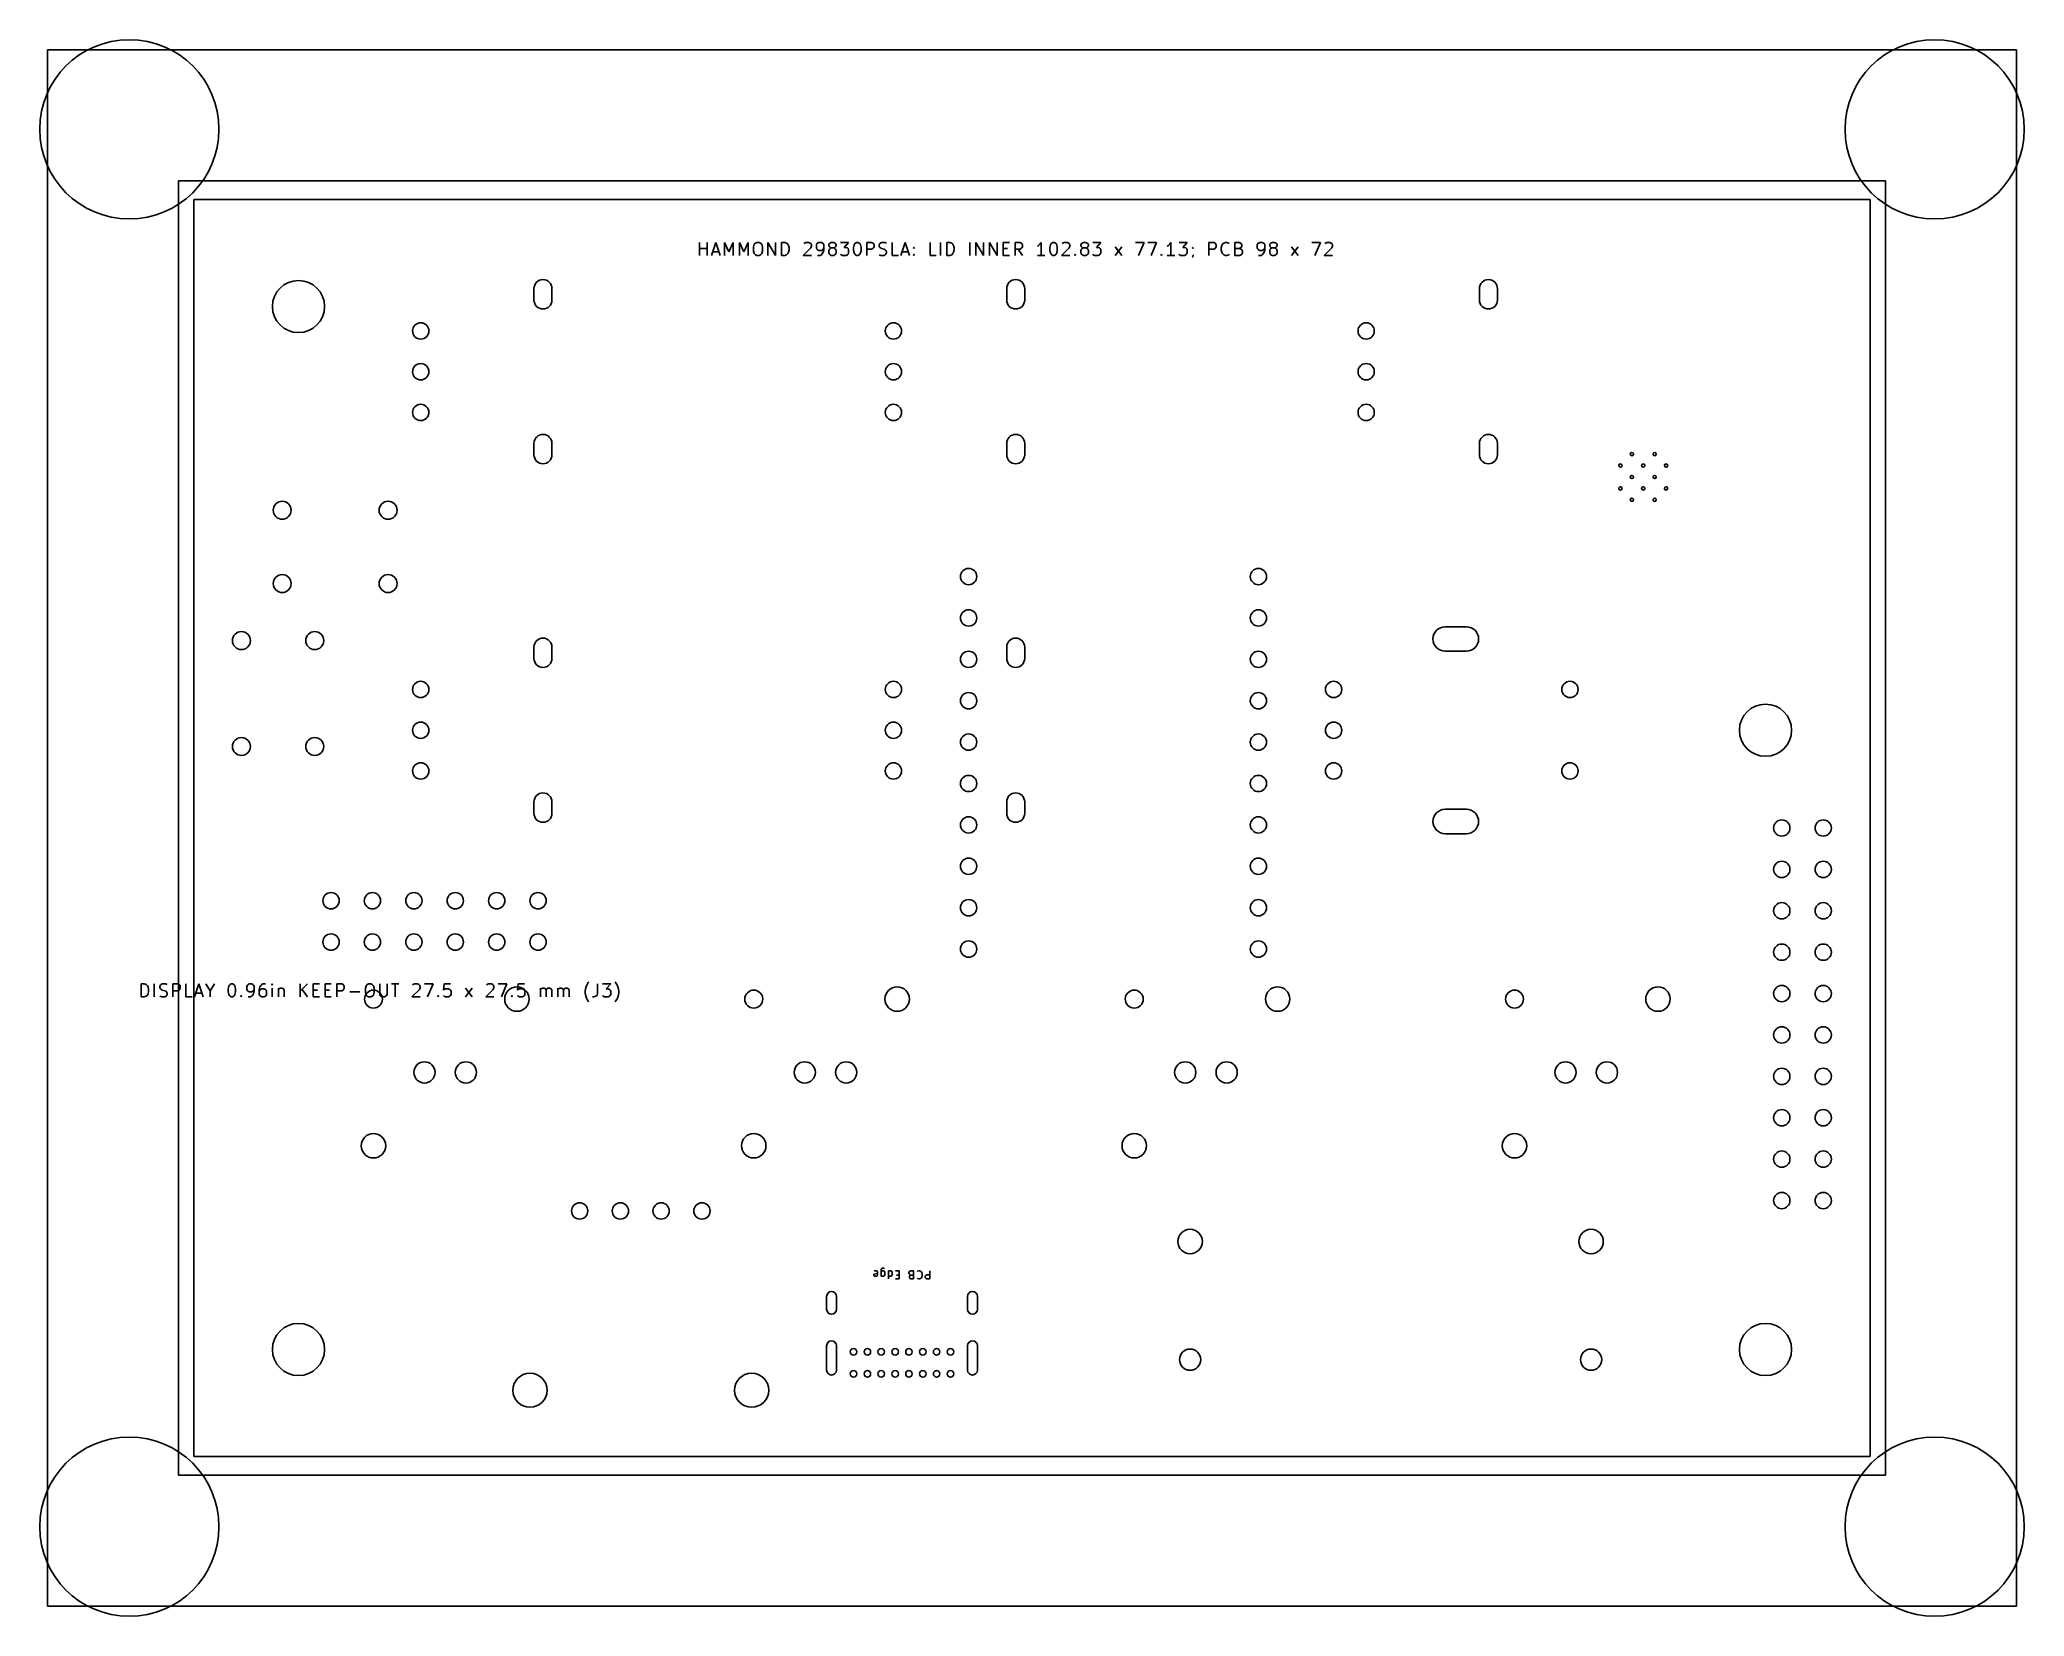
# Model space of a CAD drawing. Header units: inches. Extents: x -0.43 to 4.37, y -3.36 to 0.45.
import ezdxf

# ---------------------------------------------------------------- set-up
doc = ezdxf.new("R2010")
doc.units = ezdxf.units.IN
doc.header["$MEASUREMENT"] = 0
doc.layers.add('User.Drawings', color=9, linetype='CONTINUOUS', true_color=0xc2c2c2)

msp = doc.modelspace()

# ---------------------------------------------------------------- linework, layer by layer
at = {"layer": 'User.Drawings', "linetype": 'CONTINUOUS'}
for p, q in [((-0.4094, 0.4232), (4.3465, 0.4232)), ((-0.4094, -3.3366), (-0.4094, 0.4232)), ((4.3465, 0.4232), (4.3465, -3.3366)), ((-0.0927, 0.1065), (4.0297, 0.1065)), ((-0.0927, -3.0199), (-0.0927, 0.1065)), ((4.0297, 0.1065), (4.0297, -3.0199)), ((-0.0557, 0.0616), (3.9927, 0.0616)), ((-0.0557, -2.975), (-0.0557, 0.0616)), ((3.9927, 0.0616), (3.9927, -2.975)), ((1.1657, -0.0734), (1.1657, -0.0419)), ((1.1837, -0.0734), (1.1837, -0.0419)), ((1.1942, -0.0734), (1.2047, -0.0419)), ((1.2047, -0.0419), (1.2152, -0.0734)), ((1.2257, -0.0734), (1.2257, -0.0419)), ((1.2257, -0.0419), (1.2362, -0.0644)), ((1.2362, -0.0644), (1.2467, -0.0419)), ((1.2467, -0.0419), (1.2467, -0.0734)), ((1.2617, -0.0734), (1.2617, -0.0419)), ((1.2617, -0.0419), (1.2722, -0.0644)), ((1.2722, -0.0644), (1.2827, -0.0419)), ((1.2827, -0.0419), (1.2827, -0.0734)), ((1.2962, -0.0524), (1.2977, -0.0464)), ((1.2977, -0.0464), (1.3007, -0.0434)), ((1.3007, -0.0434), (1.3037, -0.0419)), ((1.3037, -0.0419), (1.3097, -0.0419)), ((1.3097, -0.0419), (1.3127, -0.0434)), ((1.3127, -0.0434), (1.3157, -0.0464)), ((1.3157, -0.0464), (1.3172, -0.0524)), ((1.3307, -0.0734), (1.3307, -0.0419)), ((1.3307, -0.0419), (1.3487, -0.0734)), ((1.3487, -0.0734), (1.3487, -0.0419)), ((1.3637, -0.0734), (1.3637, -0.0419)), ((1.3637, -0.0419), (1.3712, -0.0419)), ((1.3712, -0.0419), (1.3757, -0.0434)), ((1.3757, -0.0434), (1.3787, -0.0464)), ((1.3787, -0.0464), (1.3802, -0.0494)), ((1.4177, -0.0449), (1.4192, -0.0434)), ((1.4192, -0.0434), (1.4222, -0.0419)), ((1.4222, -0.0419), (1.4297, -0.0419)), ((1.4297, -0.0419), (1.4327, -0.0434)), ((1.4327, -0.0434), (1.4342, -0.0449)), ((1.4342, -0.0449), (1.4357, -0.0479)), ((1.4357, -0.0479), (1.4357, -0.0509)), ((1.4492, -0.0449), (1.4477, -0.0479)), ((1.4477, -0.0479), (1.4477, -0.0554)), ((1.4507, -0.0434), (1.4492, -0.0449)), ((1.4537, -0.0419), (1.4507, -0.0434)), ((1.4597, -0.0419), (1.4537, -0.0419)), ((1.4627, -0.0434), (1.4597, -0.0419)), ((1.4642, -0.0449), (1.4627, -0.0434)), ((1.4657, -0.0479), (1.4642, -0.0449)), ((1.4657, -0.0599), (1.4657, -0.0479)), ((1.4777, -0.0479), (1.4792, -0.0449)), ((1.4777, -0.0494), (1.4777, -0.0479)), ((1.4792, -0.0449), (1.4807, -0.0434)), ((1.4807, -0.0434), (1.4837, -0.0419)), ((1.4837, -0.0419), (1.4897, -0.0419)), ((1.4897, -0.0419), (1.4927, -0.0434)), ((1.4927, -0.0434), (1.4942, -0.0449)), ((1.4942, -0.0449), (1.4957, -0.0479)), ((1.4957, -0.0479), (1.4957, -0.0494)), ((1.5062, -0.0419), (1.5257, -0.0419)), ((1.5257, -0.0419), (1.5152, -0.0539)), ((1.5377, -0.0539), (1.5392, -0.0479)), ((1.5392, -0.0479), (1.5407, -0.0449)), ((1.5407, -0.0449), (1.5422, -0.0434)), ((1.5422, -0.0434), (1.5452, -0.0419)), ((1.5452, -0.0419), (1.5482, -0.0419)), ((1.5482, -0.0419), (1.5512, -0.0434)), ((1.5512, -0.0434), (1.5527, -0.0449)), ((1.5527, -0.0449), (1.5542, -0.0479)), ((1.5542, -0.0479), (1.5557, -0.0539)), ((1.5692, -0.0734), (1.5692, -0.0419)), ((1.5692, -0.0419), (1.5812, -0.0419)), ((1.5812, -0.0419), (1.5842, -0.0434)), ((1.5842, -0.0434), (1.5857, -0.0449)), ((1.5857, -0.0449), (1.5872, -0.0479)), ((1.5872, -0.0479), (1.5872, -0.0524)), ((1.5992, -0.0479), (1.6007, -0.0449)), ((1.5992, -0.0509), (1.5992, -0.0479)), ((1.6007, -0.0449), (1.6022, -0.0434)), ((1.6022, -0.0434), (1.6052, -0.0419)), ((1.6052, -0.0419), (1.6127, -0.0419)), ((1.6127, -0.0419), (1.6172, -0.0434)), ((1.6307, -0.0734), (1.6307, -0.0419)), ((1.6517, -0.0734), (1.6622, -0.0419)), ((1.6622, -0.0419), (1.6727, -0.0734)), ((1.7222, -0.0734), (1.7222, -0.0419)), ((1.7477, -0.0734), (1.7477, -0.0419)), ((1.7627, -0.0734), (1.7627, -0.0419)), ((1.7627, -0.0419), (1.7702, -0.0419)), ((1.7702, -0.0419), (1.7747, -0.0434)), ((1.7747, -0.0434), (1.7777, -0.0464)), ((1.7777, -0.0464), (1.7792, -0.0494)), ((1.8181, -0.0734), (1.8181, -0.0419)), ((1.8331, -0.0734), (1.8331, -0.0419)), ((1.8331, -0.0419), (1.8511, -0.0734)), ((1.8511, -0.0734), (1.8511, -0.0419)), ((1.8661, -0.0734), (1.8661, -0.0419)), ((1.8661, -0.0419), (1.8841, -0.0734)), ((1.8841, -0.0734), (1.8841, -0.0419)), ((1.8991, -0.0734), (1.8991, -0.0419)), ((1.8991, -0.0419), (1.9141, -0.0419)), ((1.9276, -0.0734), (1.9276, -0.0419)), ((1.9276, -0.0419), (1.9396, -0.0419)), ((1.9396, -0.0419), (1.9426, -0.0434)), ((1.9426, -0.0434), (1.9441, -0.0449)), ((1.9441, -0.0449), (1.9456, -0.0479)), ((1.9456, -0.0479), (1.9456, -0.0524)), ((1.9876, -0.0464), (1.9846, -0.0494)), ((1.9906, -0.0419), (1.9876, -0.0464)), ((1.9906, -0.0734), (1.9906, -0.0419)), ((2.0116, -0.0539), (2.0131, -0.0479)), ((2.0131, -0.0479), (2.0146, -0.0449)), ((2.0146, -0.0449), (2.0161, -0.0434)), ((2.0161, -0.0434), (2.0191, -0.0419)), ((2.0191, -0.0419), (2.0221, -0.0419)), ((2.0221, -0.0419), (2.0251, -0.0434)), ((2.0251, -0.0434), (2.0266, -0.0449)), ((2.0266, -0.0449), (2.0281, -0.0479)), ((2.0281, -0.0479), (2.0296, -0.0539)), ((2.0416, -0.0449), (2.0431, -0.0434)), ((2.0431, -0.0434), (2.0461, -0.0419)), ((2.0461, -0.0419), (2.0536, -0.0419)), ((2.0536, -0.0419), (2.0566, -0.0434)), ((2.0566, -0.0434), (2.0581, -0.0449)), ((2.0581, -0.0449), (2.0596, -0.0479)), ((2.0596, -0.0479), (2.0596, -0.0509)), ((2.0866, -0.0479), (2.0881, -0.0449)), ((2.0866, -0.0494), (2.0866, -0.0479)), ((2.0881, -0.0449), (2.0896, -0.0434)), ((2.0896, -0.0434), (2.0926, -0.0419)), ((2.0926, -0.0419), (2.0986, -0.0419)), ((2.0986, -0.0419), (2.1016, -0.0434)), ((2.1016, -0.0434), (2.1031, -0.0449)), ((2.1031, -0.0449), (2.1046, -0.0479)), ((2.1046, -0.0479), (2.1046, -0.0494)), ((2.1151, -0.0419), (2.1346, -0.0419)), ((2.1346, -0.0419), (2.1241, -0.0539)), ((2.2186, -0.0419), (2.2396, -0.0419)), ((2.2396, -0.0419), (2.2261, -0.0734)), ((2.2486, -0.0419), (2.2696, -0.0419)), ((2.2696, -0.0419), (2.2561, -0.0734)), ((2.3011, -0.0464), (2.2981, -0.0494)), ((2.3041, -0.0419), (2.3011, -0.0464)), ((2.3041, -0.0734), (2.3041, -0.0419)), ((2.3236, -0.0419), (2.3431, -0.0419)), ((2.3431, -0.0419), (2.3326, -0.0539)), ((2.3956, -0.0734), (2.3956, -0.0419)), ((2.3956, -0.0419), (2.4076, -0.0419)), ((2.4076, -0.0419), (2.4106, -0.0434)), ((2.4106, -0.0434), (2.4121, -0.0449)), ((2.4121, -0.0449), (2.4136, -0.0479)), ((2.4136, -0.0479), (2.4136, -0.0524)), ((2.4271, -0.0494), (2.4286, -0.0464)), ((2.4286, -0.0464), (2.4316, -0.0434)), ((2.4316, -0.0434), (2.4361, -0.0419)), ((2.4361, -0.0419), (2.4391, -0.0419)), ((2.4391, -0.0419), (2.4436, -0.0434)), ((2.4436, -0.0434), (2.4451, -0.0449)), ((2.4586, -0.0734), (2.4586, -0.0419)), ((2.4586, -0.0419), (2.4691, -0.0419)), ((2.4691, -0.0419), (2.4721, -0.0434)), ((2.4721, -0.0434), (2.4736, -0.0449)), ((2.4736, -0.0449), (2.4751, -0.0479)), ((2.4751, -0.0479), (2.4751, -0.0509)), ((2.5141, -0.0449), (2.5126, -0.0479)), ((2.5126, -0.0479), (2.5126, -0.0554)), ((2.5156, -0.0434), (2.5141, -0.0449)), ((2.5186, -0.0419), (2.5156, -0.0434)), ((2.5246, -0.0419), (2.5186, -0.0419)), ((2.5276, -0.0434), (2.5246, -0.0419)), ((2.5291, -0.0449), (2.5276, -0.0434)), ((2.5306, -0.0479), (2.5291, -0.0449)), ((2.5306, -0.0599), (2.5306, -0.0479)), ((2.5426, -0.0479), (2.5441, -0.0449)), ((2.5426, -0.0494), (2.5426, -0.0479)), ((2.5441, -0.0449), (2.5456, -0.0434)), ((2.5456, -0.0434), (2.5486, -0.0419)), ((2.5486, -0.0419), (2.5546, -0.0419)), ((2.5546, -0.0419), (2.5576, -0.0434)), ((2.5576, -0.0434), (2.5591, -0.0449)), ((2.5591, -0.0449), (2.5606, -0.0479)), ((2.5606, -0.0479), (2.5606, -0.0494)), ((2.6445, -0.0419), (2.6655, -0.0419)), ((2.6655, -0.0419), (2.652, -0.0734)), ((2.676, -0.0449), (2.6775, -0.0434)), ((2.6775, -0.0434), (2.6805, -0.0419)), ((2.6805, -0.0419), (2.688, -0.0419)), ((2.688, -0.0419), (2.691, -0.0434)), ((2.691, -0.0434), (2.6925, -0.0449)), ((2.6925, -0.0449), (2.694, -0.0479)), ((2.694, -0.0479), (2.694, -0.0509)), ((1.1657, -0.0569), (1.1837, -0.0569)), ((1.1972, -0.0644), (1.2122, -0.0644)), ((1.2962, -0.0629), (1.2962, -0.0524)), ((1.2977, -0.0689), (1.2962, -0.0629)), ((1.3007, -0.0719), (1.2977, -0.0689)), ((1.3037, -0.0734), (1.3007, -0.0719)), ((1.3097, -0.0734), (1.3037, -0.0734)), ((1.3127, -0.0719), (1.3097, -0.0734)), ((1.3157, -0.0689), (1.3127, -0.0719)), ((1.3172, -0.0629), (1.3157, -0.0689)), ((1.3172, -0.0524), (1.3172, -0.0629)), ((1.3712, -0.0734), (1.3637, -0.0734)), ((1.3757, -0.0719), (1.3712, -0.0734)), ((1.3787, -0.0689), (1.3757, -0.0719)), ((1.3802, -0.0659), (1.3787, -0.0689)), ((1.3802, -0.0494), (1.3817, -0.0554)), ((1.3817, -0.0599), (1.3802, -0.0659)), ((1.3817, -0.0554), (1.3817, -0.0599)), ((1.4342, -0.0554), (1.4162, -0.0734)), ((1.4162, -0.0734), (1.4357, -0.0734)), ((1.4357, -0.0509), (1.4342, -0.0554)), ((1.4477, -0.0554), (1.4492, -0.0584)), ((1.4492, -0.0584), (1.4507, -0.0599)), ((1.4507, -0.0599), (1.4537, -0.0614)), ((1.4507, -0.0734), (1.4567, -0.0734)), ((1.4537, -0.0614), (1.4597, -0.0614)), ((1.4567, -0.0734), (1.4597, -0.0719)), ((1.4597, -0.0614), (1.4627, -0.0599)), ((1.4597, -0.0719), (1.4612, -0.0704)), ((1.4612, -0.0704), (1.4642, -0.0659)), ((1.4627, -0.0599), (1.4642, -0.0584)), ((1.4642, -0.0584), (1.4657, -0.0554)), ((1.4642, -0.0659), (1.4657, -0.0599)), ((1.4792, -0.0524), (1.4777, -0.0494)), ((1.4792, -0.0584), (1.4777, -0.0614)), ((1.4777, -0.0614), (1.4777, -0.0674)), ((1.4777, -0.0674), (1.4792, -0.0704)), ((1.4807, -0.0539), (1.4792, -0.0524)), ((1.4807, -0.0569), (1.4792, -0.0584)), ((1.4792, -0.0704), (1.4807, -0.0719)), ((1.4837, -0.0554), (1.4807, -0.0539)), ((1.4837, -0.0554), (1.4807, -0.0569)), ((1.4807, -0.0719), (1.4837, -0.0734)), ((1.4897, -0.0554), (1.4837, -0.0554)), ((1.4837, -0.0734), (1.4897, -0.0734)), ((1.4927, -0.0539), (1.4897, -0.0554)), ((1.4927, -0.0569), (1.4897, -0.0554)), ((1.4897, -0.0734), (1.4927, -0.0719)), ((1.4942, -0.0524), (1.4927, -0.0539)), ((1.4942, -0.0584), (1.4927, -0.0569)), ((1.4927, -0.0719), (1.4942, -0.0704)), ((1.4957, -0.0494), (1.4942, -0.0524)), ((1.4957, -0.0614), (1.4942, -0.0584)), ((1.4942, -0.0704), (1.4957, -0.0674)), ((1.4957, -0.0674), (1.4957, -0.0614)), ((1.5077, -0.0719), (1.5062, -0.0704)), ((1.5107, -0.0734), (1.5077, -0.0719)), ((1.5197, -0.0734), (1.5107, -0.0734)), ((1.5152, -0.0539), (1.5197, -0.0539)), ((1.5197, -0.0539), (1.5227, -0.0554)), ((1.5227, -0.0719), (1.5197, -0.0734)), ((1.5227, -0.0554), (1.5242, -0.0569)), ((1.5242, -0.0704), (1.5227, -0.0719)), ((1.5242, -0.0569), (1.5257, -0.0599)), ((1.5257, -0.0674), (1.5242, -0.0704)), ((1.5257, -0.0599), (1.5257, -0.0674)), ((1.5377, -0.0614), (1.5377, -0.0539)), ((1.5392, -0.0674), (1.5377, -0.0614)), ((1.5407, -0.0704), (1.5392, -0.0674)), ((1.5422, -0.0719), (1.5407, -0.0704)), ((1.5452, -0.0734), (1.5422, -0.0719)), ((1.5482, -0.0734), (1.5452, -0.0734)), ((1.5512, -0.0719), (1.5482, -0.0734)), ((1.5527, -0.0704), (1.5512, -0.0719)), ((1.5542, -0.0674), (1.5527, -0.0704)), ((1.5557, -0.0614), (1.5542, -0.0674)), ((1.5557, -0.0539), (1.5557, -0.0614)), ((1.5812, -0.0584), (1.5692, -0.0584)), ((1.5842, -0.0569), (1.5812, -0.0584)), ((1.5857, -0.0554), (1.5842, -0.0569)), ((1.5872, -0.0524), (1.5857, -0.0554)), ((1.6007, -0.0539), (1.5992, -0.0509)), ((1.5992, -0.0719), (1.6037, -0.0734)), ((1.6022, -0.0554), (1.6007, -0.0539)), ((1.6052, -0.0569), (1.6022, -0.0554)), ((1.6037, -0.0734), (1.6112, -0.0734)), ((1.6112, -0.0584), (1.6052, -0.0569)), ((1.6142, -0.0599), (1.6112, -0.0584)), ((1.6112, -0.0734), (1.6142, -0.0719)), ((1.6157, -0.0614), (1.6142, -0.0599)), ((1.6142, -0.0719), (1.6157, -0.0704)), ((1.6172, -0.0644), (1.6157, -0.0614)), ((1.6157, -0.0704), (1.6172, -0.0674)), ((1.6172, -0.0674), (1.6172, -0.0644)), ((1.6457, -0.0734), (1.6307, -0.0734)), ((1.6547, -0.0644), (1.6697, -0.0644)), ((1.6817, -0.0554), (1.6832, -0.0539)), ((1.6832, -0.0569), (1.6817, -0.0554)), ((1.6817, -0.0719), (1.6832, -0.0704)), ((1.6832, -0.0734), (1.6817, -0.0719)), ((1.6832, -0.0539), (1.6847, -0.0554)), ((1.6832, -0.0539), (1.6832, -0.0569)), ((1.6847, -0.0554), (1.6832, -0.0569)), ((1.6832, -0.0704), (1.6847, -0.0719)), ((1.6832, -0.0704), (1.6832, -0.0734)), ((1.6847, -0.0719), (1.6832, -0.0734)), ((1.7372, -0.0734), (1.7222, -0.0734)), ((1.7702, -0.0734), (1.7627, -0.0734)), ((1.7747, -0.0719), (1.7702, -0.0734)), ((1.7777, -0.0689), (1.7747, -0.0719)), ((1.7792, -0.0659), (1.7777, -0.0689)), ((1.7792, -0.0494), (1.7807, -0.0554)), ((1.7807, -0.0599), (1.7792, -0.0659)), ((1.7807, -0.0554), (1.7807, -0.0599)), ((1.8991, -0.0569), (1.9096, -0.0569)), ((1.9141, -0.0734), (1.8991, -0.0734)), ((1.9396, -0.0584), (1.9276, -0.0584)), ((1.9456, -0.0734), (1.9351, -0.0584)), ((1.9426, -0.0569), (1.9396, -0.0584)), ((1.9441, -0.0554), (1.9426, -0.0569)), ((1.9456, -0.0524), (1.9441, -0.0554)), ((1.9846, -0.0494), (1.9816, -0.0509)), ((1.9996, -0.0734), (1.9816, -0.0734)), ((2.0116, -0.0614), (2.0116, -0.0539)), ((2.0131, -0.0674), (2.0116, -0.0614)), ((2.0146, -0.0704), (2.0131, -0.0674)), ((2.0161, -0.0719), (2.0146, -0.0704)), ((2.0191, -0.0734), (2.0161, -0.0719)), ((2.0221, -0.0734), (2.0191, -0.0734)), ((2.0251, -0.0719), (2.0221, -0.0734)), ((2.0266, -0.0704), (2.0251, -0.0719)), ((2.0281, -0.0674), (2.0266, -0.0704)), ((2.0296, -0.0614), (2.0281, -0.0674)), ((2.0296, -0.0539), (2.0296, -0.0614)), ((2.0581, -0.0554), (2.0401, -0.0734)), ((2.0401, -0.0734), (2.0596, -0.0734)), ((2.0596, -0.0509), (2.0581, -0.0554)), ((2.0716, -0.0719), (2.0731, -0.0704)), ((2.0731, -0.0734), (2.0716, -0.0719)), ((2.0731, -0.0704), (2.0746, -0.0719)), ((2.0731, -0.0704), (2.0731, -0.0734)), ((2.0746, -0.0719), (2.0731, -0.0734)), ((2.0881, -0.0524), (2.0866, -0.0494)), ((2.0881, -0.0584), (2.0866, -0.0614)), ((2.0866, -0.0614), (2.0866, -0.0674)), ((2.0866, -0.0674), (2.0881, -0.0704)), ((2.0896, -0.0539), (2.0881, -0.0524)), ((2.0896, -0.0569), (2.0881, -0.0584)), ((2.0881, -0.0704), (2.0896, -0.0719)), ((2.0926, -0.0554), (2.0896, -0.0539)), ((2.0926, -0.0554), (2.0896, -0.0569)), ((2.0896, -0.0719), (2.0926, -0.0734)), ((2.0986, -0.0554), (2.0926, -0.0554)), ((2.0926, -0.0734), (2.0986, -0.0734)), ((2.1016, -0.0539), (2.0986, -0.0554)), ((2.1016, -0.0569), (2.0986, -0.0554)), ((2.0986, -0.0734), (2.1016, -0.0719)), ((2.1031, -0.0524), (2.1016, -0.0539)), ((2.1031, -0.0584), (2.1016, -0.0569)), ((2.1016, -0.0719), (2.1031, -0.0704)), ((2.1046, -0.0494), (2.1031, -0.0524)), ((2.1046, -0.0614), (2.1031, -0.0584)), ((2.1031, -0.0704), (2.1046, -0.0674)), ((2.1046, -0.0674), (2.1046, -0.0614)), ((2.1166, -0.0719), (2.1151, -0.0704)), ((2.1196, -0.0734), (2.1166, -0.0719)), ((2.1286, -0.0734), (2.1196, -0.0734)), ((2.1241, -0.0539), (2.1286, -0.0539)), ((2.1286, -0.0539), (2.1316, -0.0554)), ((2.1316, -0.0719), (2.1286, -0.0734)), ((2.1316, -0.0554), (2.1331, -0.0569)), ((2.1331, -0.0704), (2.1316, -0.0719)), ((2.1331, -0.0569), (2.1346, -0.0599)), ((2.1346, -0.0674), (2.1331, -0.0704)), ((2.1346, -0.0599), (2.1346, -0.0674)), ((2.1691, -0.0734), (2.1856, -0.0524)), ((2.1691, -0.0524), (2.1856, -0.0734)), ((2.2801, -0.0719), (2.2816, -0.0704)), ((2.2816, -0.0734), (2.2801, -0.0719)), ((2.2816, -0.0704), (2.2831, -0.0719)), ((2.2816, -0.0704), (2.2816, -0.0734)), ((2.2831, -0.0719), (2.2816, -0.0734)), ((2.2981, -0.0494), (2.2951, -0.0509)), ((2.3131, -0.0734), (2.2951, -0.0734)), ((2.3251, -0.0719), (2.3236, -0.0704)), ((2.3281, -0.0734), (2.3251, -0.0719)), ((2.3371, -0.0734), (2.3281, -0.0734)), ((2.3326, -0.0539), (2.3371, -0.0539)), ((2.3371, -0.0539), (2.3401, -0.0554)), ((2.3401, -0.0719), (2.3371, -0.0734)), ((2.3401, -0.0554), (2.3416, -0.0569)), ((2.3416, -0.0704), (2.3401, -0.0719)), ((2.3416, -0.0569), (2.3431, -0.0599)), ((2.3431, -0.0674), (2.3416, -0.0704)), ((2.3431, -0.0599), (2.3431, -0.0674)), ((2.3551, -0.0554), (2.3566, -0.0539)), ((2.3566, -0.0569), (2.3551, -0.0554)), ((2.3566, -0.0764), (2.3551, -0.0779)), ((2.3566, -0.0539), (2.3581, -0.0554)), ((2.3566, -0.0539), (2.3566, -0.0569)), ((2.3581, -0.0554), (2.3566, -0.0569)), ((2.3581, -0.0734), (2.3566, -0.0764)), ((2.3581, -0.0719), (2.3581, -0.0734)), ((2.4076, -0.0584), (2.3956, -0.0584)), ((2.4106, -0.0569), (2.4076, -0.0584)), ((2.4121, -0.0554), (2.4106, -0.0569)), ((2.4136, -0.0524), (2.4121, -0.0554)), ((2.4256, -0.0554), (2.4271, -0.0494)), ((2.4256, -0.0599), (2.4256, -0.0554)), ((2.4271, -0.0659), (2.4256, -0.0599)), ((2.4286, -0.0689), (2.4271, -0.0659)), ((2.4316, -0.0719), (2.4286, -0.0689)), ((2.4361, -0.0734), (2.4316, -0.0719)), ((2.4391, -0.0734), (2.4361, -0.0734)), ((2.4436, -0.0719), (2.4391, -0.0734)), ((2.4451, -0.0704), (2.4436, -0.0719)), ((2.4691, -0.0569), (2.4586, -0.0569)), ((2.4706, -0.0734), (2.4586, -0.0734)), ((2.4721, -0.0554), (2.4691, -0.0569)), ((2.4691, -0.0569), (2.4736, -0.0584)), ((2.4736, -0.0719), (2.4706, -0.0734)), ((2.4736, -0.0539), (2.4721, -0.0554)), ((2.4751, -0.0509), (2.4736, -0.0539)), ((2.4736, -0.0584), (2.4751, -0.0599)), ((2.4751, -0.0704), (2.4736, -0.0719)), ((2.4751, -0.0599), (2.4766, -0.0629)), ((2.4766, -0.0674), (2.4751, -0.0704)), ((2.4766, -0.0629), (2.4766, -0.0674)), ((2.5126, -0.0554), (2.5141, -0.0584)), ((2.5141, -0.0584), (2.5156, -0.0599)), ((2.5156, -0.0599), (2.5186, -0.0614)), ((2.5156, -0.0734), (2.5216, -0.0734)), ((2.5186, -0.0614), (2.5246, -0.0614)), ((2.5216, -0.0734), (2.5246, -0.0719)), ((2.5246, -0.0614), (2.5276, -0.0599)), ((2.5246, -0.0719), (2.5261, -0.0704)), ((2.5261, -0.0704), (2.5291, -0.0659)), ((2.5276, -0.0599), (2.5291, -0.0584)), ((2.5291, -0.0584), (2.5306, -0.0554)), ((2.5291, -0.0659), (2.5306, -0.0599)), ((2.5441, -0.0524), (2.5426, -0.0494)), ((2.5441, -0.0584), (2.5426, -0.0614)), ((2.5426, -0.0614), (2.5426, -0.0674)), ((2.5426, -0.0674), (2.5441, -0.0704)), ((2.5456, -0.0539), (2.5441, -0.0524)), ((2.5456, -0.0569), (2.5441, -0.0584)), ((2.5441, -0.0704), (2.5456, -0.0719)), ((2.5486, -0.0554), (2.5456, -0.0539)), ((2.5486, -0.0554), (2.5456, -0.0569)), ((2.5456, -0.0719), (2.5486, -0.0734)), ((2.5546, -0.0554), (2.5486, -0.0554)), ((2.5486, -0.0734), (2.5546, -0.0734)), ((2.5576, -0.0539), (2.5546, -0.0554)), ((2.5576, -0.0569), (2.5546, -0.0554)), ((2.5546, -0.0734), (2.5576, -0.0719)), ((2.5591, -0.0524), (2.5576, -0.0539)), ((2.5591, -0.0584), (2.5576, -0.0569)), ((2.5576, -0.0719), (2.5591, -0.0704)), ((2.5606, -0.0494), (2.5591, -0.0524)), ((2.5606, -0.0614), (2.5591, -0.0584)), ((2.5591, -0.0704), (2.5606, -0.0674)), ((2.5606, -0.0674), (2.5606, -0.0614)), ((2.5951, -0.0734), (2.6115, -0.0524)), ((2.5951, -0.0524), (2.6115, -0.0734)), ((2.6925, -0.0554), (2.6745, -0.0734)), ((2.6745, -0.0734), (2.694, -0.0734)), ((2.694, -0.0509), (2.6925, -0.0554)), ((0.7657, -0.1535), (0.7657, -0.1811)), ((0.8091, -0.1811), (0.8091, -0.1535)), ((1.9075, -0.1535), (1.9075, -0.1811)), ((1.9508, -0.1811), (1.9508, -0.1535)), ((3.0492, -0.1535), (3.0492, -0.1811)), ((3.0925, -0.1811), (3.0925, -0.1535)), ((0.7657, -0.5276), (0.7657, -0.5551)), ((0.8091, -0.5551), (0.8091, -0.5276)), ((1.9075, -0.5276), (1.9075, -0.5551)), ((1.9508, -0.5551), (1.9508, -0.5276)), ((3.0492, -0.5276), (3.0492, -0.5551)), ((3.0925, -0.5551), (3.0925, -0.5276)), ((3.0177, -0.9705), (2.9665, -0.9705)), ((0.7657, -1.0197), (0.7657, -1.0472)), ((0.8091, -1.0472), (0.8091, -1.0197)), ((1.9075, -1.0197), (1.9075, -1.0472)), ((1.9508, -1.0472), (1.9508, -1.0197)), ((2.9665, -1.0295), (3.0177, -1.0295)), ((0.7657, -1.3937), (0.7657, -1.4213)), ((0.8091, -1.4213), (0.8091, -1.3937)), ((1.9075, -1.3937), (1.9075, -1.4213)), ((1.9508, -1.4213), (1.9508, -1.3937)), ((3.0177, -1.4114), (2.9665, -1.4114)), ((2.9665, -1.4705), (3.0177, -1.4705)), ((-0.183, -1.8647), (-0.183, -1.8332)), ((-0.183, -1.8332), (-0.1755, -1.8332)), ((-0.1755, -1.8647), (-0.183, -1.8647)), ((-0.1755, -1.8332), (-0.171, -1.8347)), ((-0.171, -1.8632), (-0.1755, -1.8647)), ((-0.171, -1.8347), (-0.168, -1.8377)), ((-0.168, -1.8602), (-0.171, -1.8632)), ((-0.168, -1.8377), (-0.1665, -1.8407)), ((-0.1665, -1.8572), (-0.168, -1.8602)), ((-0.1665, -1.8407), (-0.165, -1.8467)), ((-0.165, -1.8512), (-0.1665, -1.8572)), ((-0.165, -1.8467), (-0.165, -1.8512)), ((-0.1515, -1.8647), (-0.1515, -1.8332)), ((-0.138, -1.8392), (-0.1365, -1.8362)), ((-0.138, -1.8422), (-0.138, -1.8392)), ((-0.1365, -1.8452), (-0.138, -1.8422)), ((-0.138, -1.8632), (-0.1335, -1.8647)), ((-0.1365, -1.8362), (-0.135, -1.8347)), ((-0.135, -1.8467), (-0.1365, -1.8452)), ((-0.135, -1.8347), (-0.132, -1.8332)), ((-0.132, -1.8482), (-0.135, -1.8467)), ((-0.1335, -1.8647), (-0.126, -1.8647)), ((-0.132, -1.8332), (-0.1245, -1.8332)), ((-0.126, -1.8497), (-0.132, -1.8482)), ((-0.123, -1.8512), (-0.126, -1.8497)), ((-0.126, -1.8647), (-0.123, -1.8632)), ((-0.1245, -1.8332), (-0.12, -1.8347)), ((-0.1215, -1.8527), (-0.123, -1.8512)), ((-0.123, -1.8632), (-0.1215, -1.8617)), ((-0.12, -1.8557), (-0.1215, -1.8527)), ((-0.1215, -1.8617), (-0.12, -1.8587)), ((-0.12, -1.8587), (-0.12, -1.8557)), ((-0.1065, -1.8647), (-0.1065, -1.8332)), ((-0.1065, -1.8332), (-0.0945, -1.8332)), ((-0.0945, -1.8497), (-0.1065, -1.8497)), ((-0.0945, -1.8332), (-0.0915, -1.8347)), ((-0.0915, -1.8482), (-0.0945, -1.8497)), ((-0.0915, -1.8347), (-0.09, -1.8362)), ((-0.09, -1.8467), (-0.0915, -1.8482)), ((-0.09, -1.8362), (-0.0885, -1.8392)), ((-0.0885, -1.8437), (-0.09, -1.8467)), ((-0.0885, -1.8392), (-0.0885, -1.8437)), ((-0.075, -1.8647), (-0.075, -1.8332)), ((-0.06, -1.8647), (-0.075, -1.8647)), ((-0.054, -1.8647), (-0.0435, -1.8332)), ((-0.051, -1.8557), (-0.036, -1.8557)), ((-0.0435, -1.8332), (-0.033, -1.8647)), ((-0.027, -1.8332), (-0.0165, -1.8497)), ((-0.0165, -1.8497), (-0.006, -1.8332)), ((-0.0165, -1.8497), (-0.0165, -1.8647)), ((0.027, -1.8452), (0.0285, -1.8392)), ((0.027, -1.8527), (0.027, -1.8452)), ((0.0285, -1.8587), (0.027, -1.8527)), ((0.0285, -1.8392), (0.03, -1.8362)), ((0.03, -1.8617), (0.0285, -1.8587)), ((0.03, -1.8362), (0.0315, -1.8347)), ((0.0315, -1.8632), (0.03, -1.8617)), ((0.0315, -1.8347), (0.0345, -1.8332)), ((0.0345, -1.8647), (0.0315, -1.8632)), ((0.0345, -1.8332), (0.0375, -1.8332)), ((0.0375, -1.8647), (0.0345, -1.8647)), ((0.0375, -1.8332), (0.0405, -1.8347)), ((0.0405, -1.8632), (0.0375, -1.8647)), ((0.0405, -1.8347), (0.042, -1.8362)), ((0.042, -1.8617), (0.0405, -1.8632)), ((0.042, -1.8362), (0.0435, -1.8392)), ((0.0435, -1.8587), (0.042, -1.8617)), ((0.0435, -1.8392), (0.045, -1.8452)), ((0.045, -1.8527), (0.0435, -1.8587)), ((0.045, -1.8452), (0.045, -1.8527)), ((0.057, -1.8632), (0.0585, -1.8617)), ((0.0585, -1.8647), (0.057, -1.8632)), ((0.0585, -1.8617), (0.06, -1.8632)), ((0.0585, -1.8617), (0.0585, -1.8647)), ((0.06, -1.8632), (0.0585, -1.8647)), ((0.0735, -1.8362), (0.072, -1.8392)), ((0.072, -1.8392), (0.072, -1.8467)), ((0.072, -1.8467), (0.0735, -1.8497)), ((0.075, -1.8347), (0.0735, -1.8362)), ((0.0735, -1.8497), (0.075, -1.8512)), ((0.078, -1.8332), (0.075, -1.8347)), ((0.075, -1.8512), (0.078, -1.8527)), ((0.075, -1.8647), (0.081, -1.8647)), ((0.084, -1.8332), (0.078, -1.8332)), ((0.078, -1.8527), (0.084, -1.8527)), ((0.081, -1.8647), (0.084, -1.8632)), ((0.087, -1.8347), (0.084, -1.8332)), ((0.084, -1.8527), (0.087, -1.8512)), ((0.084, -1.8632), (0.0855, -1.8617)), ((0.0855, -1.8617), (0.0885, -1.8572)), ((0.0885, -1.8362), (0.087, -1.8347)), ((0.087, -1.8512), (0.0885, -1.8497)), ((0.09, -1.8392), (0.0885, -1.8362)), ((0.0885, -1.8497), (0.09, -1.8467)), ((0.0885, -1.8572), (0.09, -1.8512)), ((0.09, -1.8512), (0.09, -1.8392)), ((0.1035, -1.8407), (0.102, -1.8467)), ((0.102, -1.8467), (0.102, -1.8587)), ((0.1035, -1.8482), (0.102, -1.8512)), ((0.102, -1.8587), (0.1035, -1.8617)), ((0.1065, -1.8362), (0.1035, -1.8407)), ((0.105, -1.8467), (0.1035, -1.8482)), ((0.1035, -1.8617), (0.105, -1.8632)), ((0.108, -1.8452), (0.105, -1.8467)), ((0.105, -1.8632), (0.108, -1.8647)), ((0.108, -1.8347), (0.1065, -1.8362)), ((0.111, -1.8332), (0.108, -1.8347)), ((0.114, -1.8452), (0.108, -1.8452)), ((0.108, -1.8647), (0.114, -1.8647)), ((0.117, -1.8332), (0.111, -1.8332)), ((0.117, -1.8467), (0.114, -1.8452)), ((0.114, -1.8647), (0.117, -1.8632)), ((0.1185, -1.8482), (0.117, -1.8467)), ((0.117, -1.8632), (0.1185, -1.8617)), ((0.12, -1.8512), (0.1185, -1.8482)), ((0.1185, -1.8617), (0.12, -1.8587)), ((0.12, -1.8587), (0.12, -1.8512)), ((0.1335, -1.8332), (0.132, -1.8347)), ((0.132, -1.8347), (0.1335, -1.8362)), ((0.135, -1.8347), (0.1335, -1.8332)), ((0.1335, -1.8332), (0.1335, -1.8362)), ((0.1335, -1.8362), (0.135, -1.8347)), ((0.1335, -1.8647), (0.1335, -1.8437)), ((0.1485, -1.8437), (0.1485, -1.8647)), ((0.1485, -1.8467), (0.15, -1.8452)), ((0.15, -1.8452), (0.153, -1.8437)), ((0.153, -1.8437), (0.1575, -1.8437)), ((0.1575, -1.8437), (0.1605, -1.8452)), ((0.1605, -1.8452), (0.162, -1.8482)), ((0.162, -1.8482), (0.162, -1.8647)), ((0.201, -1.8647), (0.201, -1.8332)), ((0.219, -1.8332), (0.201, -1.8512)), ((0.219, -1.8647), (0.2055, -1.8467)), ((0.2325, -1.8647), (0.2325, -1.8332)), ((0.2325, -1.8332), (0.2475, -1.8332)), ((0.2325, -1.8482), (0.243, -1.8482)), ((0.2475, -1.8647), (0.2325, -1.8647)), ((0.261, -1.8647), (0.261, -1.8332)), ((0.261, -1.8332), (0.276, -1.8332)), ((0.261, -1.8482), (0.2715, -1.8482)), ((0.276, -1.8647), (0.261, -1.8647)), ((0.2895, -1.8647), (0.2895, -1.8332)), ((0.2895, -1.8332), (0.3015, -1.8332)), ((0.3015, -1.8497), (0.2895, -1.8497)), ((0.3015, -1.8332), (0.3045, -1.8347)), ((0.3045, -1.8482), (0.3015, -1.8497)), ((0.3045, -1.8347), (0.306, -1.8362)), ((0.306, -1.8467), (0.3045, -1.8482)), ((0.306, -1.8362), (0.3075, -1.8392)), ((0.3075, -1.8437), (0.306, -1.8467)), ((0.3075, -1.8392), (0.3075, -1.8437)), ((0.321, -1.8527), (0.345, -1.8527)), ((0.3585, -1.8437), (0.36, -1.8377)), ((0.3585, -1.8542), (0.3585, -1.8437)), ((0.36, -1.8602), (0.3585, -1.8542)), ((0.36, -1.8377), (0.363, -1.8347)), ((0.363, -1.8632), (0.36, -1.8602)), ((0.363, -1.8347), (0.366, -1.8332)), ((0.366, -1.8647), (0.363, -1.8632)), ((0.366, -1.8332), (0.372, -1.8332)), ((0.372, -1.8647), (0.366, -1.8647)), ((0.372, -1.8332), (0.375, -1.8347)), ((0.375, -1.8632), (0.372, -1.8647)), ((0.375, -1.8347), (0.378, -1.8377)), ((0.378, -1.8602), (0.375, -1.8632)), ((0.378, -1.8377), (0.3795, -1.8437)), ((0.3795, -1.8542), (0.378, -1.8602)), ((0.3795, -1.8437), (0.3795, -1.8542)), ((0.393, -1.8332), (0.393, -1.8587)), ((0.393, -1.8587), (0.3945, -1.8617)), ((0.3945, -1.8617), (0.396, -1.8632)), ((0.396, -1.8632), (0.399, -1.8647)), ((0.399, -1.8647), (0.4049, -1.8647)), ((0.4049, -1.8647), (0.4079, -1.8632)), ((0.4079, -1.8632), (0.4094, -1.8617)), ((0.4094, -1.8617), (0.4109, -1.8587)), ((0.4109, -1.8587), (0.4109, -1.8332)), ((0.4214, -1.8332), (0.4394, -1.8332)), ((0.4304, -1.8647), (0.4304, -1.8332)), ((0.4889, -1.8467), (0.4709, -1.8647)), ((0.4709, -1.8647), (0.4904, -1.8647)), ((0.4724, -1.8362), (0.4739, -1.8347)), ((0.4739, -1.8347), (0.4769, -1.8332)), ((0.4769, -1.8332), (0.4844, -1.8332)), ((0.4844, -1.8332), (0.4874, -1.8347)), ((0.4874, -1.8347), (0.4889, -1.8362)), ((0.4889, -1.8362), (0.4904, -1.8392)), ((0.4904, -1.8422), (0.4889, -1.8467)), ((0.4904, -1.8392), (0.4904, -1.8422)), ((0.5009, -1.8332), (0.5219, -1.8332)), ((0.5219, -1.8332), (0.5084, -1.8647)), ((0.5324, -1.8632), (0.5339, -1.8617)), ((0.5339, -1.8647), (0.5324, -1.8632)), ((0.5339, -1.8617), (0.5354, -1.8632)), ((0.5339, -1.8617), (0.5339, -1.8647)), ((0.5354, -1.8632), (0.5339, -1.8647)), ((0.5489, -1.8332), (0.5474, -1.8482)), ((0.5474, -1.8482), (0.5489, -1.8467)), ((0.5489, -1.8632), (0.5474, -1.8617)), ((0.5639, -1.8332), (0.5489, -1.8332)), ((0.5489, -1.8467), (0.5519, -1.8452)), ((0.5519, -1.8647), (0.5489, -1.8632)), ((0.5519, -1.8452), (0.5594, -1.8452)), ((0.5594, -1.8647), (0.5519, -1.8647)), ((0.5594, -1.8452), (0.5624, -1.8467)), ((0.5624, -1.8632), (0.5594, -1.8647)), ((0.5624, -1.8467), (0.5639, -1.8482)), ((0.5639, -1.8617), (0.5624, -1.8632)), ((0.5639, -1.8482), (0.5654, -1.8512)), ((0.5654, -1.8587), (0.5639, -1.8617)), ((0.5654, -1.8512), (0.5654, -1.8587)), ((0.5999, -1.8647), (0.6164, -1.8437)), ((0.5999, -1.8437), (0.6164, -1.8647)), ((0.6674, -1.8467), (0.6494, -1.8647)), ((0.6494, -1.8647), (0.6689, -1.8647)), ((0.6509, -1.8362), (0.6524, -1.8347)), ((0.6524, -1.8347), (0.6554, -1.8332)), ((0.6554, -1.8332), (0.6629, -1.8332)), ((0.6629, -1.8332), (0.6659, -1.8347)), ((0.6659, -1.8347), (0.6674, -1.8362)), ((0.6674, -1.8362), (0.6689, -1.8392)), ((0.6689, -1.8422), (0.6674, -1.8467)), ((0.6689, -1.8392), (0.6689, -1.8422)), ((0.6794, -1.8332), (0.7004, -1.8332)), ((0.7004, -1.8332), (0.6869, -1.8647)), ((0.7109, -1.8632), (0.7124, -1.8617)), ((0.7124, -1.8647), (0.7109, -1.8632)), ((0.7124, -1.8617), (0.7139, -1.8632)), ((0.7124, -1.8617), (0.7124, -1.8647)), ((0.7139, -1.8632), (0.7124, -1.8647)), ((0.7274, -1.8332), (0.7259, -1.8482)), ((0.7259, -1.8482), (0.7274, -1.8467)), ((0.7274, -1.8632), (0.7259, -1.8617)), ((0.7424, -1.8332), (0.7274, -1.8332)), ((0.7274, -1.8467), (0.7304, -1.8452)), ((0.7304, -1.8647), (0.7274, -1.8632)), ((0.7304, -1.8452), (0.7379, -1.8452)), ((0.7379, -1.8647), (0.7304, -1.8647)), ((0.7379, -1.8452), (0.7409, -1.8467)), ((0.7409, -1.8632), (0.7379, -1.8647)), ((0.7409, -1.8467), (0.7424, -1.8482)), ((0.7424, -1.8617), (0.7409, -1.8632)), ((0.7424, -1.8482), (0.7439, -1.8512)), ((0.7439, -1.8587), (0.7424, -1.8617)), ((0.7439, -1.8512), (0.7439, -1.8587)), ((0.7814, -1.8647), (0.7814, -1.8437)), ((0.7814, -1.8467), (0.7829, -1.8452)), ((0.7829, -1.8452), (0.7859, -1.8437)), ((0.7859, -1.8437), (0.7904, -1.8437)), ((0.7904, -1.8437), (0.7934, -1.8452)), ((0.7934, -1.8452), (0.7949, -1.8482)), ((0.7949, -1.8482), (0.7964, -1.8452)), ((0.7949, -1.8482), (0.7949, -1.8647)), ((0.7964, -1.8452), (0.7994, -1.8437)), ((0.7994, -1.8437), (0.8039, -1.8437)), ((0.8039, -1.8437), (0.8069, -1.8452)), ((0.8069, -1.8452), (0.8084, -1.8482)), ((0.8084, -1.8482), (0.8084, -1.8647)), ((0.8234, -1.8647), (0.8234, -1.8437)), ((0.8234, -1.8467), (0.8249, -1.8452)), ((0.8249, -1.8452), (0.8279, -1.8437)), ((0.8279, -1.8437), (0.8324, -1.8437)), ((0.8324, -1.8437), (0.8354, -1.8452)), ((0.8354, -1.8452), (0.8369, -1.8482)), ((0.8369, -1.8482), (0.8384, -1.8452)), ((0.8369, -1.8482), (0.8369, -1.8647)), ((0.8384, -1.8452), (0.8414, -1.8437)), ((0.8414, -1.8437), (0.8459, -1.8437)), ((0.8459, -1.8437), (0.8489, -1.8452)), ((0.8489, -1.8452), (0.8504, -1.8482)), ((0.8504, -1.8482), (0.8504, -1.8647)), ((0.8894, -1.8497), (0.8909, -1.8422)), ((0.8894, -1.8557), (0.8894, -1.8497)), ((0.8909, -1.8632), (0.8894, -1.8557)), ((0.8909, -1.8422), (0.8924, -1.8377)), ((0.8924, -1.8677), (0.8909, -1.8632)), ((0.8924, -1.8377), (0.8939, -1.8347)), ((0.8939, -1.8707), (0.8924, -1.8677)), ((0.8939, -1.8347), (0.8969, -1.8302)), ((0.8969, -1.8302), (0.8984, -1.8287)), ((0.9104, -1.8647), (0.9074, -1.8647)), ((0.9149, -1.8632), (0.9104, -1.8647)), ((0.9179, -1.8602), (0.9149, -1.8632)), ((0.9194, -1.8557), (0.9179, -1.8602)), ((0.9194, -1.8332), (0.9194, -1.8557)), ((0.9314, -1.8332), (0.9509, -1.8332)), ((0.9329, -1.8632), (0.9314, -1.8617)), ((0.9359, -1.8647), (0.9329, -1.8632)), ((0.9449, -1.8647), (0.9359, -1.8647)), ((0.9509, -1.8332), (0.9404, -1.8452)), ((0.9404, -1.8452), (0.9449, -1.8452)), ((0.9449, -1.8452), (0.9479, -1.8467)), ((0.9479, -1.8632), (0.9449, -1.8647)), ((0.9479, -1.8467), (0.9494, -1.8482)), ((0.9494, -1.8617), (0.9479, -1.8632)), ((0.9494, -1.8482), (0.9509, -1.8512)), ((0.9509, -1.8587), (0.9494, -1.8617)), ((0.9509, -1.8512), (0.9509, -1.8587)), ((0.9629, -1.8302), (0.9614, -1.8287)), ((0.9659, -1.8347), (0.9629, -1.8302)), ((0.9674, -1.8377), (0.9659, -1.8347)), ((0.9659, -1.8707), (0.9674, -1.8677)), ((0.9689, -1.8422), (0.9674, -1.8377)), ((0.9674, -1.8677), (0.9689, -1.8632)), ((0.9704, -1.8497), (0.9689, -1.8422)), ((0.9689, -1.8632), (0.9704, -1.8557)), ((0.9704, -1.8557), (0.9704, -1.8497)), ((0.8969, -1.8752), (0.8939, -1.8707)), ((0.8984, -1.8767), (0.8969, -1.8752)), ((0.9614, -1.8767), (0.9629, -1.8752)), ((0.9629, -1.8752), (0.9659, -1.8707)), ((1.5861, -2.535), (1.5955, -2.5331)), ((1.5861, -2.5368), (1.5861, -2.535)), ((1.587, -2.5387), (1.5861, -2.5368)), ((1.587, -2.5275), (1.5889, -2.5265)), ((1.5889, -2.5397), (1.587, -2.5387)), ((1.5889, -2.5265), (1.5927, -2.5265)), ((1.5927, -2.5397), (1.5889, -2.5397)), ((1.5927, -2.5265), (1.5945, -2.5275)), ((1.5945, -2.5387), (1.5927, -2.5397)), ((1.5945, -2.5275), (1.5955, -2.5293)), ((1.5955, -2.5368), (1.5945, -2.5387)), ((1.5955, -2.5293), (1.5955, -2.5368)), ((1.6039, -2.5237), (1.6048, -2.5218)), ((1.6039, -2.5397), (1.6039, -2.5237)), ((1.6039, -2.5275), (1.6058, -2.5265)), ((1.6058, -2.5397), (1.6039, -2.5387)), ((1.6048, -2.5218), (1.6058, -2.5209)), ((1.6058, -2.5209), (1.6077, -2.52)), ((1.6058, -2.5265), (1.6095, -2.5265)), ((1.6095, -2.5397), (1.6058, -2.5397)), ((1.6077, -2.52), (1.6105, -2.52)), ((1.6095, -2.5265), (1.6114, -2.5275)), ((1.6114, -2.5387), (1.6095, -2.5397)), ((1.6105, -2.52), (1.6123, -2.5209)), ((1.6114, -2.5275), (1.6123, -2.5284)), ((1.6123, -2.5378), (1.6114, -2.5387)), ((1.6123, -2.5284), (1.6133, -2.5303)), ((1.6133, -2.5359), (1.6123, -2.5378)), ((1.6133, -2.5303), (1.6133, -2.5359)), ((1.6217, -2.5265), (1.6217, -2.5462)), ((1.6217, -2.5275), (1.6236, -2.5265)), ((1.6236, -2.5397), (1.6217, -2.5387)), ((1.6236, -2.5265), (1.6273, -2.5265)), ((1.6273, -2.5397), (1.6236, -2.5397)), ((1.6273, -2.5265), (1.6292, -2.5275)), ((1.6292, -2.5387), (1.6273, -2.5397)), ((1.6292, -2.5275), (1.6302, -2.5284)), ((1.6302, -2.5378), (1.6292, -2.5387)), ((1.6302, -2.5284), (1.6311, -2.5303)), ((1.6311, -2.5359), (1.6302, -2.5378)), ((1.6311, -2.5303), (1.6311, -2.5359)), ((1.6386, -2.5265), (1.648, -2.5265)), ((1.648, -2.5368), (1.6414, -2.5368)), ((1.648, -2.5265), (1.648, -2.5462)), ((1.6714, -2.5303), (1.6723, -2.5284)), ((1.6714, -2.5331), (1.6714, -2.5303)), ((1.6723, -2.535), (1.6714, -2.5331)), ((1.6723, -2.5284), (1.6733, -2.5275)), ((1.6733, -2.5359), (1.6723, -2.535)), ((1.6723, -2.5406), (1.6733, -2.5387)), ((1.6733, -2.5275), (1.6751, -2.5265)), ((1.6761, -2.5368), (1.6733, -2.5359)), ((1.6733, -2.5387), (1.6742, -2.5378)), ((1.6742, -2.5378), (1.6761, -2.5368)), ((1.6751, -2.5265), (1.6826, -2.5265)), ((1.6761, -2.5368), (1.6826, -2.5368)), ((1.6826, -2.5265), (1.6826, -2.5462)), ((1.6911, -2.5284), (1.692, -2.5275)), ((1.692, -2.5275), (1.6948, -2.5265)), ((1.6948, -2.5265), (1.6967, -2.5265)), ((1.6967, -2.5265), (1.6995, -2.5275)), ((1.6995, -2.5275), (1.7014, -2.5293)), ((1.7014, -2.5293), (1.7023, -2.5312)), ((1.7023, -2.5312), (1.7033, -2.535)), ((1.7033, -2.5378), (1.7023, -2.5415)), ((1.7033, -2.535), (1.7033, -2.5378)), ((1.7108, -2.5397), (1.7117, -2.5378)), ((1.7108, -2.5425), (1.7108, -2.5397)), ((1.7117, -2.5378), (1.7126, -2.5368)), ((1.7126, -2.5368), (1.7145, -2.5359)), ((1.7145, -2.5359), (1.722, -2.5359)), ((1.722, -2.5265), (1.722, -2.5462)), ((1.4724, -2.5882), (1.4724, -2.6197)), ((1.4961, -2.6197), (1.4961, -2.5882)), ((1.648, -2.5462), (1.6386, -2.5462)), ((1.6723, -2.5425), (1.6723, -2.5406)), ((1.6733, -2.5443), (1.6723, -2.5425)), ((1.6742, -2.5453), (1.6733, -2.5443)), ((1.6761, -2.5462), (1.6742, -2.5453)), ((1.6826, -2.5462), (1.6761, -2.5462)), ((1.692, -2.5453), (1.6911, -2.5443)), ((1.6948, -2.5462), (1.692, -2.5453)), ((1.6967, -2.5462), (1.6948, -2.5462)), ((1.6995, -2.5453), (1.6967, -2.5462)), ((1.7014, -2.5434), (1.6995, -2.5453)), ((1.7023, -2.5415), (1.7014, -2.5434)), ((1.7117, -2.5443), (1.7108, -2.5425)), ((1.7126, -2.5453), (1.7117, -2.5443)), ((1.7145, -2.5462), (1.7126, -2.5453)), ((1.722, -2.5462), (1.7145, -2.5462)), ((1.813, -2.5882), (1.813, -2.6197)), ((1.8366, -2.6197), (1.8366, -2.5882)), ((1.4724, -2.7075), (1.4724, -2.7665)), ((1.4961, -2.7665), (1.4961, -2.7075)), ((1.813, -2.7075), (1.813, -2.7665)), ((1.8366, -2.7665), (1.8366, -2.7075)), ((3.9927, -2.975), (-0.0557, -2.975)), ((4.0297, -3.0199), (-0.0927, -3.0199)), ((4.3465, -3.3366), (-0.4094, -3.3366))]:
    msp.add_line(p, q, dxfattribs=at)
at = {"layer": 'User.Drawings'}
for centre, radius in [((-0.2116, 0.2313), 0.2165), ((4.1486, 0.2313), 0.2165), ((0.1969, -0.1969), 0.063), ((0.4921, -0.2559), 0.0197), ((1.6339, -0.2559), 0.0197), ((2.7756, -0.2559), 0.0197), ((0.4921, -0.3543), 0.0197), ((1.6339, -0.3543), 0.0197), ((2.7756, -0.3543), 0.0197), ((0.4921, -0.4528), 0.0197), ((1.6339, -0.4528), 0.0197), ((2.7756, -0.4528), 0.0197), ((3.4173, -0.5535), 0.00394), ((3.4724, -0.5535), 0.00394), ((3.3898, -0.5811), 0.00394), ((3.4173, -0.6087), 0.00394), ((3.4449, -0.5811), 0.00394), ((3.4724, -0.6087), 0.00394), ((3.5, -0.5811), 0.00394), ((0.1575, -0.689), 0.0217), ((0.4134, -0.689), 0.0217), ((3.3898, -0.6362), 0.00394), ((3.4173, -0.6638), 0.00394), ((3.4449, -0.6362), 0.00394), ((3.4724, -0.6638), 0.00394), ((3.5, -0.6362), 0.00394), ((0.1575, -0.8661), 0.0217), ((0.4134, -0.8661), 0.0217), ((1.8154, -0.8492), 0.0197), ((2.5154, -0.8492), 0.0197), ((1.8154, -0.9492), 0.0197), ((2.5154, -0.9492), 0.0197), ((0.0591, -1.0039), 0.0217), ((0.2362, -1.0039), 0.0217), ((1.8154, -1.0492), 0.0197), ((2.5154, -1.0492), 0.0197), ((0.4921, -1.122), 0.0197), ((1.6339, -1.122), 0.0197), ((2.6969, -1.122), 0.0197), ((3.2677, -1.122), 0.0197), ((1.8154, -1.1492), 0.0197), ((2.5154, -1.1492), 0.0197), ((3.7402, -1.2205), 0.063), ((0.0591, -1.2598), 0.0217), ((0.2362, -1.2598), 0.0217), ((0.4921, -1.2205), 0.0197), ((1.6339, -1.2205), 0.0197), ((1.8154, -1.2492), 0.0197), ((2.5154, -1.2492), 0.0197), ((2.6969, -1.2205), 0.0197), ((0.4921, -1.3189), 0.0197), ((1.6339, -1.3189), 0.0197), ((1.8154, -1.3492), 0.0197), ((2.5154, -1.3492), 0.0197), ((2.6969, -1.3189), 0.0197), ((3.2677, -1.3189), 0.0197), ((1.8154, -1.4492), 0.0197), ((2.5154, -1.4492), 0.0197), ((3.7795, -1.4567), 0.0197), ((3.8795, -1.4567), 0.0197), ((1.8154, -1.5492), 0.0197), ((2.5154, -1.5492), 0.0197), ((3.7795, -1.5567), 0.0197), ((3.8795, -1.5567), 0.0197), ((0.2756, -1.6323), 0.0197), ((0.3756, -1.6323), 0.0197), ((0.4756, -1.6323), 0.0197), ((0.5756, -1.6323), 0.0197), ((0.6756, -1.6323), 0.0197), ((0.7756, -1.6323), 0.0197), ((1.8154, -1.6492), 0.0197), ((2.5154, -1.6492), 0.0197), ((3.7795, -1.6567), 0.0197), ((3.8795, -1.6567), 0.0197), ((0.2756, -1.7323), 0.0197), ((0.3756, -1.7323), 0.0197), ((0.4756, -1.7323), 0.0197), ((0.5756, -1.7323), 0.0197), ((0.6756, -1.7323), 0.0197), ((0.7756, -1.7323), 0.0197), ((1.8154, -1.7492), 0.0197), ((2.5154, -1.7492), 0.0197), ((3.7795, -1.7567), 0.0197), ((3.8795, -1.7567), 0.0197), ((0.378, -1.8701), 0.0217), ((0.7244, -1.8701), 0.0295), ((1.2965, -1.8701), 0.0217), ((1.6429, -1.8701), 0.0295), ((2.2154, -1.8701), 0.0217), ((2.5618, -1.8701), 0.0295), ((3.1339, -1.8701), 0.0217), ((3.4803, -1.8701), 0.0295), ((3.7795, -1.8567), 0.0197), ((3.8795, -1.8567), 0.0197), ((3.7795, -1.9567), 0.0197), ((3.8795, -1.9567), 0.0197), ((0.5012, -2.0472), 0.0256), ((0.6012, -2.0472), 0.0256), ((1.4197, -2.0472), 0.0256), ((1.5197, -2.0472), 0.0256), ((2.3386, -2.0472), 0.0256), ((2.4386, -2.0472), 0.0256), ((3.2571, -2.0472), 0.0256), ((3.3571, -2.0472), 0.0256), ((3.7795, -2.0567), 0.0197), ((3.8795, -2.0567), 0.0197), ((3.7795, -2.1567), 0.0197), ((3.8795, -2.1567), 0.0197), ((0.378, -2.2244), 0.0295), ((1.2965, -2.2244), 0.0295), ((2.2154, -2.2244), 0.0295), ((3.1339, -2.2244), 0.0295), ((3.7795, -2.2567), 0.0197), ((3.8795, -2.2567), 0.0197), ((3.7795, -2.3567), 0.0197), ((3.8795, -2.3567), 0.0197), ((0.876, -2.3819), 0.0197), ((0.9744, -2.3819), 0.0197), ((1.0728, -2.3819), 0.0197), ((1.1713, -2.3819), 0.0197), ((2.3504, -2.4557), 0.0295), ((3.3189, -2.4557), 0.0295), ((0.1969, -2.7165), 0.063), ((3.7402, -2.7165), 0.063), ((1.5374, -2.7224), 0.00787), ((1.5709, -2.7224), 0.00787), ((1.6043, -2.7224), 0.00787), ((1.6378, -2.7224), 0.00787), ((1.6713, -2.7224), 0.00787), ((1.7047, -2.7224), 0.00787), ((1.7382, -2.7224), 0.00787), ((1.7717, -2.7224), 0.00787), ((2.3504, -2.7411), 0.0256), ((3.3189, -2.7411), 0.0256), ((0.7559, -2.815), 0.0413), ((1.2913, -2.815), 0.0413), ((1.5374, -2.7756), 0.00787), ((1.5709, -2.7756), 0.00787), ((1.6043, -2.7756), 0.00787), ((1.6378, -2.7756), 0.00787), ((1.6713, -2.7756), 0.00787), ((1.7047, -2.7756), 0.00787), ((1.7382, -2.7756), 0.00787), ((1.7717, -2.7756), 0.00787), ((-0.2116, -3.1447), 0.2165), ((4.1486, -3.1447), 0.2165)]:
    msp.add_circle(centre, radius, dxfattribs=at)
for centre, radius, start, end in [((0.7874, -0.1535), 0.0217, 0, 180), ((1.9291, -0.1535), 0.0217, 0, 180), ((3.0709, -0.1535), 0.0217, 0, 180), ((0.7874, -0.1811), 0.0217, -180, 0), ((1.9291, -0.1811), 0.0217, -180, 0), ((3.0709, -0.1811), 0.0217, -180, 0), ((0.7874, -0.5276), 0.0217, 0, 180), ((1.9291, -0.5276), 0.0217, 0, 180), ((3.0709, -0.5276), 0.0217, 0, 180), ((0.7874, -0.5551), 0.0217, -180, 0), ((1.9291, -0.5551), 0.0217, -180, 0), ((3.0709, -0.5551), 0.0217, -180, 0), ((0.7874, -1.0197), 0.0217, 0, 180), ((1.9291, -1.0197), 0.0217, 0, 180), ((2.9665, -1), 0.0295, 90, 270), ((3.0177, -1), 0.0295, -90, 90), ((0.7874, -1.0472), 0.0217, -180, 0), ((1.9291, -1.0472), 0.0217, -180, 0), ((0.7874, -1.3937), 0.0217, 0, 180), ((1.9291, -1.3937), 0.0217, 0, 180), ((0.7874, -1.4213), 0.0217, -180, 0), ((1.9291, -1.4213), 0.0217, -180, 0), ((2.9665, -1.4409), 0.0295, 90, 270), ((3.0177, -1.4409), 0.0295, -90, 90), ((1.4843, -2.5882), 0.0118, 0, 180), ((1.8248, -2.5882), 0.0118, 0, 180), ((1.4843, -2.6197), 0.0118, 180, 360), ((1.8248, -2.6197), 0.0118, 180, 360), ((1.4843, -2.7075), 0.0118, 0, 180), ((1.8248, -2.7075), 0.0118, 0, 180), ((1.4843, -2.7665), 0.0118, 180, 360), ((1.8248, -2.7665), 0.0118, 180, 360)]:
    msp.add_arc(centre, radius, start, end, dxfattribs=at)

doc.saveas('drawing.dxf')
